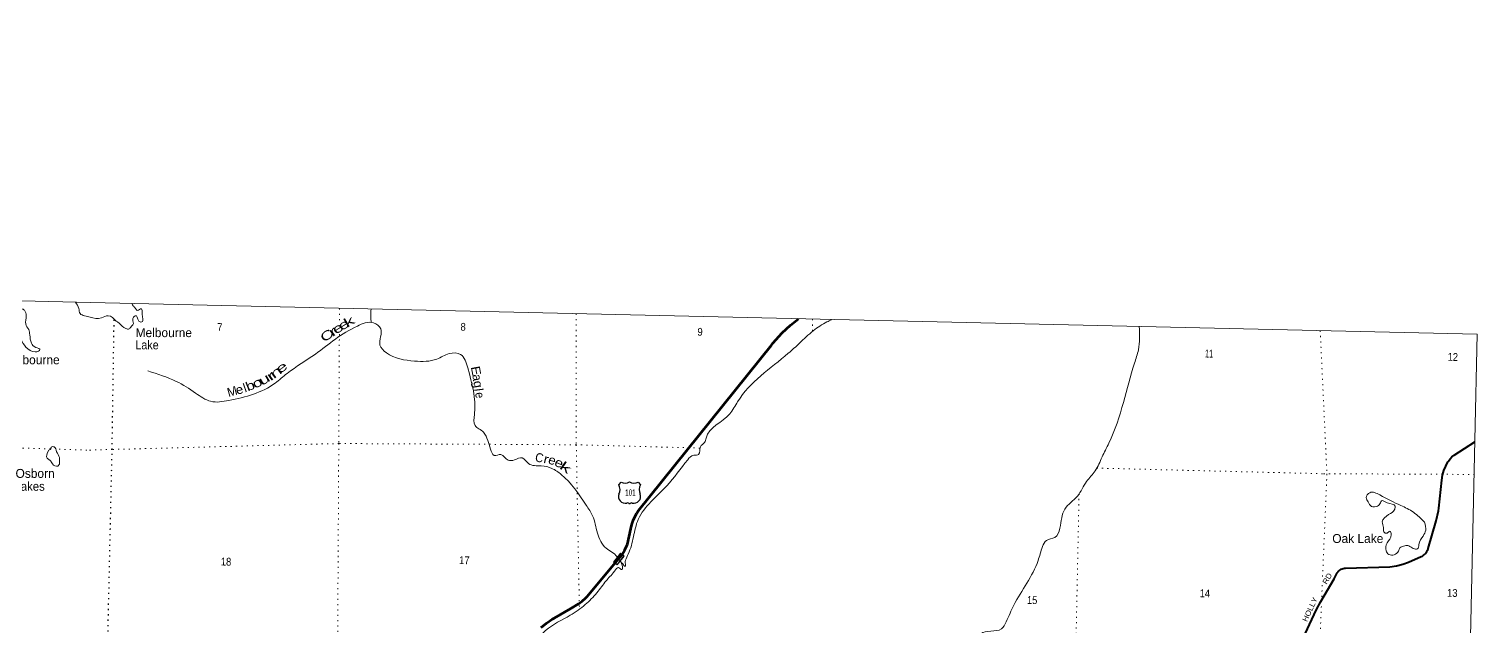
# Model space of a CAD drawing. Header units: feet. Extents: x -751810 to -497223, y -177792 to 12311.
# Drawn here: x -529671 to -497223, y -1071 to 12311 of the extents above; entities that cross this region are included whole.
import ezdxf
from ezdxf.enums import TextEntityAlignment as Align

# ---------------------------------------------------------------- set-up
doc = ezdxf.new("R2010")
doc.units = ezdxf.units.FT
doc.header["$LTSCALE"] = 80
doc.linetypes.add('DOTTED', pattern=[1.5, 0.3, -1.2])
for name, color, linetype, lineweight in [('16', 7, 'Continuous', 25), ('20', 7, 'Continuous', 70), ('26', 7, 'Continuous', 40), ('39', 7, 'Continuous', 13), ('4', 7, 'Continuous', 13), ('57', 7, 'Continuous', 13), ('6', 7, 'DOTTED', 25), ('7', 7, 'DOTTED', 13)]:
    doc.layers.add(name, color=color, linetype=linetype, lineweight=lineweight)
doc.layers.add('27', color=7, linetype='Continuous')
doc.layers.add('41', color=7, linetype='Continuous')

msp = doc.modelspace()

# ---------------------------------------------------------------- linework, layer by layer
at = {"layer": '16'}
for p, q in [((-516455.69, 2097.09), (-516404.38, 2155.85)), ((-516212.62, 2161.82), (-516212.9, 2161.62)), ((-516020.53, 2155.94), (-515969.14, 2097.09))]:
    msp.add_line(p, q, dxfattribs=at)
for centre, radius, start, end in [((-516648.67, 1986.46), 222.05, 332.97043, 29.75871), ((-516313.3, 2313.51), 182.07, 239.97227, 303.45418), ((-516111.52, 2313.01), 181.52, 236.33975, 300.08743), ((-516111.53, 2313.51), 182.07, 236.54582, 236.59441), ((-515776.17, 1986.46), 222.05, 150.24129, 207.02957), ((-516309.48, 1831.56), 151.42, 159.09177, 283.81923), ((-516115.36, 1831.56), 151.42, 256.18077, 20.90823)]:
    msp.add_arc(centre, radius, start, end, dxfattribs=at)
for centre, major_axis, start_param, end_param in [((-516254.14, 1632.74), (-19.56, 51.67), 4.95877769, 6.28318531), ((-516170.69, 1632.74), (19.56, 51.67), 0, 1.32637542)]:
    msp.add_ellipse(centre, major_axis=major_axis, ratio=0.929097, start_param=start_param, end_param=end_param, dxfattribs=at)
at = {"layer": '20'}
msp.add_lwpolyline([(-518193.73, -1103.1), (-518074.49, -1004.17), (-517945.57, -918.24), (-517898.66, -891.55), (-517529.49, -679.49), (-517360.32, -576.73), (-517276.48, -516.14), (-517199.44, -447.12), (-517165.98, -412.17), (-516377.95, 531.35), (-516317.51, 636.43), (-516268.39, 747.25), (-516262.41, 763.26), (-516180.66, 1108.69), (-516162.07, 1201.01), (-516133.93, 1290.88), (-516096.55, 1377.31), (-516050.34, 1459.37), (-516010.76, 1516.72), (-513034.82, 5225.2), (-513003.96, 5266.32), (-512794.87, 5500), (-512607.72, 5672.94), (-512426.27, 5811.57)], dxfattribs=at)
at = {"layer": '26'}
msp.add_lwpolyline([(-501590.4, -2354.61), (-500817.16, -698.23), (-500725.17, -518.7), (-500426.27, -9.86), (-500370.16, 93.02), (-500356.5, 118.05), (-500337.43, 143.02), (-500325.34, 156.4), (-500306.92, 172.94), (-500286.86, 187.46), (-500265.4, 199.8), (-500242.77, 209.84), (-500219.21, 217.45), (-500194.99, 222.56), (-500170.36, 225.1), (-500166.9, 225.25), (-499174.12, 259.08), (-499029.78, 278.59), (-498888.27, 313.08), (-498756.3, 360.02), (-498472.44, 484.47), (-498446.47, 497.96), (-498422.05, 514.08), (-498399.44, 532.67), (-498378.91, 553.52), (-498360.67, 576.41), (-498344.92, 601.07), (-498331.83, 627.25), (-498321.55, 654.65), (-498318.92, 663.46), (-498135.74, 1288.08), (-498088.81, 1508.97), (-498080.4, 1567.2), (-498014.11, 2198.69), (-497995.66, 2306.44), (-497966.05, 2411.66), (-497925.6, 2513.21), (-497874.76, 2609.98), (-497864.59, 2626.73), (-497826.92, 2674.6), (-497784.46, 2718.27), (-497738.43, 2756.68), (-497276.06, 3060.43)], dxfattribs=at)
at = {"layer": '39'}
msp.add_line((-516488.28, 476.98), (-516392.22, 346.62), dxfattribs=at)
for points in [[(-528628.81, 6184.83), (-528552.78, 6046.55), (-528526.58, 5933.31), (-528422.93, 5881.15), (-528301.69, 5848.54)], [(-529672.6, 5574.62), (-529742.85, 5698.7), (-529731.67, 5881.78), (-529773.74, 6007.38), (-529833.55, 6036.62), (-529961.24, 5976.41), (-530094.43, 5946.5), (-530114.28, 5844.13), (-529996.77, 5662.84), (-529849.17, 5360.18), (-529737.69, 5178.99), (-529534.45, 5072.73), (-529453.72, 5091.47), (-529425.06, 5121.18), (-529518.66, 5173.16), (-529617.56, 5267.53), (-529652.53, 5455.44), (-529672.6, 5574.62)], [(-528301.69, 5848.54), (-528047.83, 5833.99), (-527893.83, 5884.9), (-527713.5, 5763.94), (-527656.11, 5722.33), (-527498.07, 5593.82), (-527427.76, 5590.2), (-527374.18, 5647.42), (-527328.47, 5712.88), (-527341.24, 5771.61), (-527312.94, 5867.68), (-527264.42, 5878.67), (-527231.82, 5807.41), (-527194.8, 5754.18), (-527138.69, 5744.84), (-527118.84, 5822.98), (-527136.51, 5932.19), (-527152.26, 6037.33), (-527190.73, 6026.11), (-527243.54, 6003.13), (-527288.65, 6054.53), (-527337.82, 6104), (-527366.85, 6155.04)], [(-522004.22, 5728.38), (-522008.88, 5876.24), (-522005.85, 6031.47)], [(-527004.39, 4645.63), (-526370.02, 4411.6), (-525935.4, 4149.86), (-525599.62, 3964.91), (-525192.91, 3983.89), (-524154.39, 4373.39), (-523886.04, 4590.97), (-523252.89, 5021.91), (-522804.84, 5360.33), (-522311.59, 5651.39), (-521951.9, 5725.84), (-521787.93, 5593.15), (-521806.18, 5226.84), (-521661.25, 5052.27), (-521029.82, 4866.67), (-520530.01, 4911.74), (-520255.73, 5034.47), (-519998.68, 5016.55), (-519838.5, 4714.69), (-519690.87, 3671.6), (-519674.34, 3421.36), (-519486.56, 3274.04), (-519392.2, 3086.51), (-519326.08, 2895.6), (-519244.8, 2752.71), (-519095.54, 2771.48), (-518935.41, 2646.95), (-518792.45, 2653.78), (-518618.48, 2698.19), (-518480.51, 2572.14), (-518190.05, 2519.2), (-517954.01, 2461.46), (-517743.84, 2325.71), (-517183.99, 1637.98), (-517040.5, 1398.96), (-516934.47, 1013.71), (-516738.95, 672.76), (-516491.81, 481.77), (-516488.28, 476.98)], [(-511686.75, 5795.02), (-511740.06, 5770.09), (-511790.81, 5744.98), (-512096.39, 5546.45), (-512404.29, 5269.32), (-512656.79, 5041.31), (-513791.3, 3956.8), (-513968.39, 3682.75), (-514497.39, 3142.65), (-514531.85, 3040.66), (-514626.44, 2948.11), (-514664.49, 2775.68), (-514775.55, 2756.04), (-514910.53, 2656.33), (-515378.24, 2068.5), (-516018.51, 1319.34), (-516125.85, 926.84), (-516243.06, 542.62), (-516304.51, 402.96), (-516309.88, 342.64), (-516311.5, 270.13), (-516339.38, 282.86), (-516364.56, 325.74), (-516392.26, 346.52), (-516381.46, 289.86), (-516383.57, 195.2), (-516419.49, 208.1), (-516459.07, 237.21), (-516553.34, 158.75), (-516739.27, -60.69), (-516944.33, -326.05), (-517205.67, -590.12), (-517540.91, -830.36), (-518093.63, -1172.45), (-518246.99, -1374.5), (-518282.17, -1508.71), (-518302.52, -1609), (-518469.06, -1861.12), (-518622.94, -1996.66), (-518798.44, -2109.55), (-518933.21, -2289.86), (-519011.2, -2449.29), (-519065.94, -2572.33), (-519129.83, -2871.45), (-519119.07, -3315.3), (-519162.4, -3544.03), (-519191.56, -3678.37), (-519192.25, -3799.26), (-519239.88, -3860.64), (-519305.18, -3992.15), (-519532.76, -4095.79), (-519885.84, -4234.87), (-520026.1, -4390.87), (-520241.66, -4676.14), (-520389.83, -4825.92), (-520530.93, -4929.51), (-521113.83, -5631.6), (-521294, -5863.27), (-522070.86, -6963.96), (-522585.46, -7490.29), (-523292.12, -7790.6), (-523495.02, -7959.28), (-523692.09, -8047.5), (-523941.1, -8029.76), (-524467.2, -7900.95), (-524707.98, -7605.32), (-524787.02, -7452.4), (-524928.58, -7396.8), (-525260.35, -7302.62), (-525494.42, -7319.79), (-525549.45, -7322.91), (-525578.85, -7308.74), (-525580.86, -7308.74)], [(-504791.43, 5640.69), (-504810.83, 5121.13), (-504898, 4820.86), (-505146.95, 3941.92), (-505473.15, 3026.45), (-505624.88, 2717.57), (-505778.7, 2404.71), (-505971.02, 2169.29), (-506177.52, 1839.49), (-506459.51, 1551.7), (-506569.71, 1120.97), (-506682.96, 913.99), (-506873.5, 847.79), (-506961.09, 708.72), (-507058.58, 396.6), (-507601.91, -604.62), (-507771.07, -973.55), (-507881.27, -1134.27), (-508342.28, -1242.69), (-508431.71, -1464.32), (-508493.24, -1787.34), (-508722.15, -2040.06), (-508964.64, -2270.31), (-509125.88, -2554.8), (-509503.91, -2820.26), (-509759.45, -3094.54), (-509875.56, -3339.75), (-510167.27, -3522.54), (-510401.88, -3670.35), (-510508.48, -3939.96), (-510733.73, -4208.89), (-510939.65, -4333.17), (-511150.34, -4400.93), (-511376.57, -4623.49), (-511734.19, -4875.31), (-511915.56, -4891.34), (-511974.48, -5097.55), (-512125.78, -5297.63), (-512245.06, -5504.48), (-512247.64, -5709.95), (-512299.81, -5884.07), (-512492.16, -6030.83), (-512615.54, -6241.62), (-512715.43, -6481.16), (-512807.64, -6736.98), (-512921.77, -6893.58), (-512981.32, -7127.98), (-513064.21, -7236.92), (-513207.36, -7342.48), (-513237.33, -7513.08), (-513251.75, -7708.21), (-513392.68, -7894.42), (-513727.07, -8636.41), (-514020.05, -9145.6), (-514212.42, -9383.03), (-514176.96, -9686.09), (-513942.82, -9919.1), (-513587.81, -9963.43), (-513430.05, -10104.03), (-513262.94, -10186.41), (-513214.68, -10366.84), (-513098.42, -10474.26), (-512752.6, -10750.1), (-512655.24, -10893.36), (-512608.54, -11053.61), (-512542, -11135.72), (-512521.62, -11124.09), (-512552.03, -11044.81), (-512565.55, -10929.65), (-512565.84, -10853.08), (-512434.27, -10815.76), (-512195.32, -10833.28), (-512143.56, -10947.29), (-512092.78, -11014.94), (-512017.76, -11167.77), (-511855.07, -11268.18), (-511746.42, -11445.95), (-511604.99, -11507.6), (-511464.15, -11595.42), (-511135.89, -11576.68), (-510993.81, -11519.46), (-510793.32, -11548.19), (-510569.53, -11434.38), (-510274.14, -11356.46), (-510112.3, -11225.13), (-509899.24, -11141.3), (-509653.58, -11128.74), (-509598.64, -11190.44), (-509577.07, -11215.11), (-509504.65, -11214.74), (-509412.22, -11218.85), (-509388.5, -11237.53), (-509445.33, -11260.42), (-509534.28, -11280.56), (-509511.91, -11359.66), (-509522.25, -11462.19), (-509528.17, -11546.68)], [(-536891.63, 3708.39), (-536728.06, 3399.41), (-536645.38, 3414.09), (-536502.35, 3431.74), (-536314.84, 3229.08), (-536067.49, 3116.02), (-535805.39, 3042.98), (-535548.13, 2921.69), (-535331.35, 2901.8), (-535111.33, 2601.91), (-534599.03, 2230.47), (-534096.45, 2112.96), (-533782.79, 2115.56), (-533489.01, 2013.77), (-533279.07, 1712.04), (-533214.12, 1513.53), (-533441.87, 1245.6), (-533616.88, 1004.95), (-533638.03, 709.25), (-533680.53, 458.24), (-533667.52, 161.95), (-533718.2, 19.84), (-534024.98, -284.99), (-534047.83, -562.53), (-533841.58, -727.24), (-533766.27, -907.8), (-533896.45, -996.16), (-534048.46, -1068.04), (-534040.61, -1313.89), (-533729.26, -1563), (-533527.41, -1749.8), (-533372.57, -1982.09), (-533250.34, -2240), (-532804.4, -2495.49), (-532588.7, -2460.98), (-532380.51, -2512.94), (-532254.17, -2648.06), (-532139.09, -2619.86), (-532208.51, -2447.45), (-532248.06, -2291.69), (-532111.15, -2279.97), (-531867.52, -2374.84), (-531583.5, -2577.16), (-531591.92, -2715.98), (-531407.39, -2858.16), (-531305.64, -3021.06), (-531126.88, -3030.21), (-530931.95, -2799.98), (-530755.99, -2855.41), (-530546.34, -2939.62), (-530273.35, -3198.14), (-530025.43, -3512.61), (-529987.03, -3734.83), (-529887.6, -3915.81), (-529785.63, -4300.25), (-529603.15, -4444.41), (-529361.77, -4436.52), (-529070.29, -4437.57), (-528846.34, -4507.93), (-528546.51, -4624.98)], [(-529226.47, 2868.04), (-529261.7, 2689.41), (-529200.16, 2644.03), (-529143.26, 2562.48), (-529027.49, 2514.14), (-528984.24, 2573.81), (-528987.44, 2622.2), (-528988.03, 2704.78), (-529050.1, 2836.78), (-529104.58, 2942.46), (-529173.05, 2935.59), (-529177.45, 2913.51), (-529226.47, 2868.04)], [(-498398.74, 1253.86), (-498649.14, 1479.18), (-498931.36, 1630.67), (-499404.77, 1867.1), (-499626.92, 1916.47), (-499705.79, 1807.43), (-499665.69, 1711.82), (-499587.49, 1611.31), (-499452.57, 1618.32), (-499388.63, 1689.41), (-499365.48, 1735.23), (-499239.78, 1690.06), (-499058.37, 1617.43), (-499068.03, 1545.11), (-499203.46, 1425.27), (-499345.91, 1261.26), (-499318.6, 1133.69), (-499312.63, 1040.87), (-499238.88, 1010.98), (-499175.61, 1051.86), (-499147.12, 976.66), (-499235.7, 793.29), (-499261.78, 616.56), (-499197.24, 534.5), (-499076.76, 525.72), (-498984.36, 610.27), (-498950.62, 680.02), (-498838.92, 727.86), (-498750.47, 725.86), (-498651.26, 665.17), (-498558.92, 657.03), (-498524.5, 757), (-498431.77, 946.32), (-498372.6, 1073.93), (-498398.74, 1253.86)]]:
    msp.add_spline(points, degree=3, dxfattribs=at)
at = {"layer": '4'}
msp.add_lwpolyline([(-745759.2, 12310.88), (-714696.48, 11306.43), (-683632.43, 10344.71), (-652567.08, 9425.72), (-621500.49, 8549.46), (-590432.73, 7715.93), (-559363.85, 6925.15), (-528293.92, 6177.09), (-497222.97, 5471.78), (-501256.99, -177792.42), (-532580.02, -177081.38), (-563902.02, -176327.26), (-595222.97, -175530.05), (-626542.79, -174689.77), (-657861.41, -173806.4), (-689178.81, -172879.95), (-720494.9, -171910.43), (-751809.61, -170897.82)], close=True, dxfattribs=at)
msp.add_lwpolyline([(-745759.2, 12310.88), (-714696.48, 11306.43), (-683632.43, 10344.71), (-652567.08, 9425.72), (-621500.49, 8549.46), (-590432.73, 7715.93), (-559363.85, 6925.15), (-528293.92, 6177.09), (-497222.97, 5471.78), (-501256.99, -177792.42), (-532580.02, -177081.38), (-563902.02, -176327.26), (-595222.97, -175530.05), (-626542.79, -174689.77), (-657861.41, -173806.4), (-689178.81, -172879.95), (-720494.9, -171910.43), (-751809.61, -170897.82)], close=True, dxfattribs=at)
at = {"layer": '57'}
for points in [[(-516419.58, 559.86), (-516336.35, 495.84), (-516488.78, 297.69), (-516572.01, 361.71)], [(-516418.11, 548.63), (-516347.57, 494.37), (-516490.24, 308.91), (-516560.78, 363.17)]]:
    msp.add_lwpolyline(points, close=True, dxfattribs=at)
at = {"layer": '6'}
msp.add_lwpolyline([(-527900.71, -20377.17), (-527981.41, -13134.73), (-528034.32, -7767.58), (-527926.13, -2392), (-527806.94, 2885.86), (-527763.18, 5788.74)], dxfattribs=at)
at = {"layer": '7'}
for p, q in [((-522712.37, 6047.25), (-522714.06, 5729.41)), ((-512111.04, 5804.42), (-512115.33, 5540.93)), ((-529188.32, 2896.88), (-529967.71, 2921.32)), ((-528371.23, 2871.28), (-529078.54, 2893.45))]:
    msp.add_line(p, q, dxfattribs=at)
for points in [[(-517407.61, 5925.11), (-517407.15, 2991.08), (-517336.97, -689.7)], [(-500736.48, 5549.39), (-500586.97, 2337.23), (-500684.19, 15.93)], [(-522715.44, 5469.65), (-522728.49, 3019.18), (-522758.39, -2273.55), (-522888.38, -7633.83)], [(-514637.98, 2918.1), (-517407.15, 2991.08), (-522728.49, 3019.18), (-527806.94, 2885.86), (-528371.23, 2871.28)], [(-505747.34, 2468.45), (-500661.19, 2341.71), (-497292.2, 2326.62)], [(-506140.08, 1896.73), (-506243.57, -3001.06), (-506335.75, -8290.37), (-506555.35, -13611.03), (-506619.89, -19013.8)], [(-500691.29, -153.61), (-500811.48, -3023.62), (-500944.99, -8362.36), (-501086.82, -13713), (-501241.47, -19097.61)]]:
    msp.add_lwpolyline(points, dxfattribs=at)

# ---------------------------------------------------------------- texts
at = {"layer": '16', "width": 0.6}
msp.add_text('101', height=140, dxfattribs=at).set_placement((-516192.83, 1850.05), align=Align.CENTER)
at = {"layer": '27', "width": 1.1}
for s, rotation, p in [('RD', 59.569, (-500593, -147.32)), ('HOLLY', 64.976, (-501034.03, -986.17))]:
    msp.add_text(s, height=120, rotation=rotation, dxfattribs=at).set_placement(p)
at = {"layer": '41'}
for s, rotation, width, p in [('k', 30.37, 1.7, (-522447.69, 5668.41)), ('C', 37.118, 1.5, (-522937.2, 5363.23)), ('r', 36.095, 1.9, (-522805, 5450.1)), ('e', 32.539, 1.55, (-522699.78, 5520.05)), ('e', 32.431, 1.55, (-522569.63, 5599.25)), ('u', 31.03, 1.65, (-524348.71, 4372.25)), ('r', 35.115, 1.85, (-524193.94, 4457.22)), ('n', 36.555, 1.8, (-524079.73, 4538.63)), ('e', 36.103, 1.7, (-523951.84, 4644.6)), ('E', 280.588, 1.2, (-519750.56, 4631.26)), ('e', 15.475, 1.1, (-524929.03, 4133.41)), ('b', 21.665, 1.3, (-524677.31, 4222.74)), ('o', 29.255, 1.45, (-524510.04, 4294.78)), ('g', 278.962, 1.05, (-519702.12, 4332.65)), ('e', 277.146, 0.9, (-519664.67, 4089.87)), ('C', 348.917, 0.95, (-518252.81, 2604.33)), ('r', 345.67, 1.2, (-518104.18, 2576.43)), ('e', 344.778, 1.1, (-517972.3, 2551.83)), ('e', 337.253, 1.25, (-517829.72, 2495.45)), ('k', 324.77, 1.85, (-517701.51, 2401.87))]:
    msp.add_text(s, height=200, rotation=rotation, dxfattribs=dict(at, width=width)).set_placement(p, align=Align.CENTER)
for s, p in [('Melbourne', (-527282.06, 5404.06)), ('Melbourne', (-530247.16, 4795.79)), ('Osborn', (-529971.51, 2249.27)), ('Oak Lake', (-500466.63, 790.42))]:
    msp.add_text(s, height=200, dxfattribs=at).set_placement(p)
for s, width, p in [('Lake', 0.9, (-527286.25, 5129.9)), ('Lakes', 0.95, (-529994.49, 1960.49))]:
    msp.add_text(s, height=200, dxfattribs=dict(at, width=width)).set_placement(p)
for s, rotation, p in [('a', 278.962, (-519725.41, 4483.19)), ('M', 15.475, (-525091.75, 4090.5)), ('l', 19.384, (-524800.65, 4172.9)), ('l', 277.177, (-519690.79, 4211.55))]:
    msp.add_text(s, height=200, rotation=rotation, dxfattribs=at).set_placement(p, align=Align.CENTER)
at = {"layer": '7'}
for s, width, p in [('7', 0.9, (-525453.68, 5543.38)), ('8', 0.9, (-520002.38, 5548.57)), ('9', 0.9, (-514693.35, 5436.89)), ('11', 0.65, (-503321.36, 4948.31)), ('12', 0.9, (-497884.97, 4874.73)), ('18', 0.9, (-525373.68, 287.03)), ('17', 0.9, (-520033.7, 318.72)), ('14', 0.9, (-503442.11, -423.6)), ('13', 0.9, (-497896.84, -413.53)), ('15', 0.9, (-507311.54, -574.49))]:
    msp.add_text(s, height=175, rotation=358.7, dxfattribs=dict(at, width=width)).set_placement(p)

doc.saveas('drawing.dxf')
